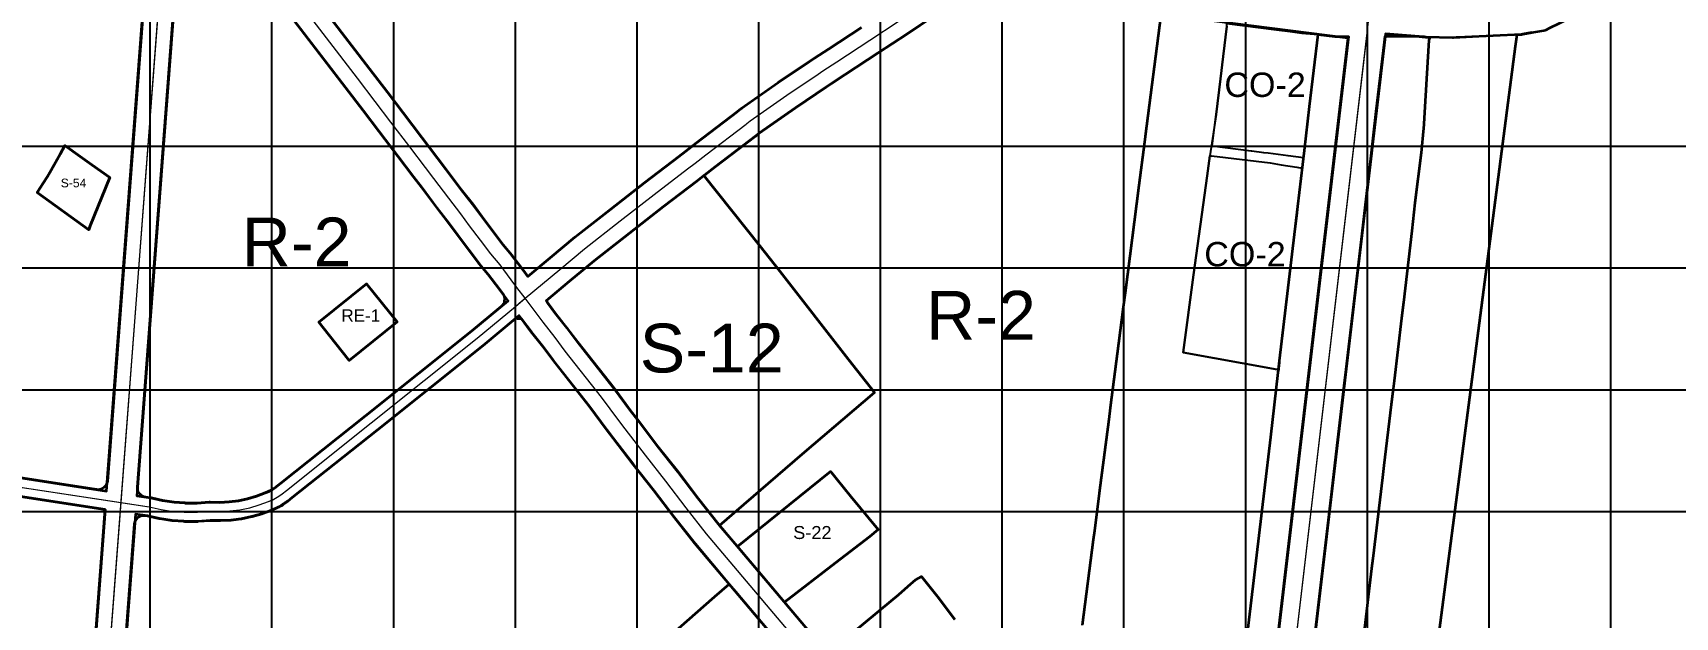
# Model space of a CAD drawing. Header units: millimetres. Extents: x 464536 to 476893, y 870501 to 881610.
# Drawn here: x 467404 to 468753, y 874713 to 875193 of the extents above; entities that cross this region are included whole.
import ezdxf
from ezdxf.enums import TextEntityAlignment as Align

# ---------------------------------------------------------------- set-up
doc = ezdxf.new("R2010")
doc.units = ezdxf.units.MM
for name, color, linetype, lineweight in [('Center_1', 7, 'Continuous', 5), ('Land Use Code', 7, 'Continuous', 35), ('Mixed use', 30, 'Continuous', 35), ('Proposed Road Net work', 7, 'Continuous', 35), ('Recreational _ Environmental', 84, 'Continuous', 35), ('Services', 170, 'Continuous', 35), ('Urban Agriculture-', 90, 'Continuous', 35)]:
    doc.layers.add(name, color=color, linetype=linetype, lineweight=lineweight)
doc.layers.add('Commerce_ Business _ Trade', color=10, linetype='Continuous')
doc.layers.add('Grid1', color=7, linetype='Continuous')
doc.styles.add('Arial', font='arial.ttf')

msp = doc.modelspace()

# ---------------------------------------------------------------- linework, layer by layer
at = {"layer": 'Center_1'}
for points in [[(468338.5, 873812.6), (468355.6, 873957.5), (468418.1, 874496.9), (468508.1, 875263.4), (468569.7, 875800.9), (468575.1, 875846.3), (468658.6, 876548.8), (468816.4, 877901.2), (468829.9, 878009.8), (468852.7, 878215), (468863.4, 878307.3), (468873.2, 878383.8), (468885.1, 878491.3), (468895.2, 878573.2), (468896.9, 878586.6), (468907.2, 878673.6), (469113.1, 880420.4), (469144.9, 880701), (469219, 881312.4)], [(467415.7, 874013.8), (467534.6, 875578.5), (467534.8, 875581.8), (467535.4, 875589.8), (467536.8, 875607.6), (467537.2, 875613.5), (467543.9, 875700.5), (467545.5, 875713.9), (467552.8, 875775.2), (467560.9, 875842.3), (467565.5, 875878.9), (467576.8, 875967.2), (467579.5, 875987.6), (467585.6, 876037.3), (467587.3, 876055.1), (467595.1, 876119.1)], [(468031.9, 874693.4), (467957.1, 874781.8), (467940.3, 874803.1), (467923.7, 874824.9), (467906.9, 874846.2), (467890.3, 874868), (467884.9, 874874.9), (467870.8, 874893.9), (467840.9, 874931.8), (467832.7, 874942.8), (467822.8, 874955.4), (467814.6, 874966.5), (467807.9, 874975.3), (467801.3, 874984.1), (467796.6, 874990.4), (467787.5, 875002.5), (467779.9, 875011.5), (467771.4, 875022.8), (467762.4, 875034.7), (467755.2, 875044.4), (467745.3, 875057.2), (467733, 875073.5), (467726.1, 875082.5), (467713.3, 875099.5), (467697.7, 875119.8), (467684.9, 875136.7), (467670.3, 875155.8), (467517.6, 875354.9)], [(467803.2, 874971), (467808.1, 874975.1), (467836.5, 874998.8), (467856.7, 875015.6), (467886.1, 875038.6), (467913.9, 875060.4), (467941.5, 875081.3), (467947.8, 875086.1), (467956.4, 875092.9), (467989.7, 875118.2), (467990.1, 875118.6), (467993, 875120.8), (468023, 875141.9), (468048.7, 875159), (468052.7, 875161.8), (468064.1, 875169.3), (468091.1, 875187), (468114.6, 875202.4), (468158.4, 875232.1), (468162.2, 875234.8), (468166.1, 875237.7)], [(467358.5, 874825.4), (467499, 874803.9), (467508.9, 874801.7), (467518.8, 874800.2), (467527.8, 874799.6), (467528.9, 874799.5), (467538.9, 874799.5), (467549, 874800.3), (467557.2, 874800.1), (467565.4, 874800.5), (467573.6, 874801.5), (467581.7, 874803.2), (467589.6, 874805.5), (467597.2, 874808.3), (467601.1, 874810), (467604.8, 874812.1), (467608.3, 874814.6), (467611.9, 874817.4), (467681.6, 874872.8), (467768.7, 874942.3), (467800.1, 874968.4), (467808.1, 874975.1)]]:
    msp.add_lwpolyline(points, dxfattribs=at)
for points in [[(467476, 874807.4, 0), (467517.6, 875354.9, 0)], [(467808.1, 874975.1, 0), (467807.9, 874975.3, 0), (467801.3, 874984.1, 0), (467796.6, 874990.4, 0), (467787.5, 875002.5, 0), (467779.9, 875011.5, 0), (467771.4, 875022.8, 0), (467762.4, 875034.7, 0), (467755.2, 875044.4, 0), (467745.3, 875057.2, 0), (467733, 875073.5, 0), (467726.1, 875082.5, 0), (467713.3, 875099.5, 0), (467697.7, 875119.8, 0), (467684.9, 875136.7, 0), (467670.3, 875155.8, 0), (467517.6, 875354.9, 0)], [(467808.1, 874975.1, 0), (467836.5, 874998.8, 0), (467856.7, 875015.6, 0), (467886.1, 875038.6, 0), (467913.9, 875060.4, 0), (467941.5, 875081.3, 0), (467947.8, 875086.1, 0), (467956.4, 875092.9, 0), (467989.7, 875118.2, 0), (467990.1, 875118.6, 0), (467993, 875120.8, 0), (468023, 875141.9, 0), (468048.7, 875159, 0), (468052.7, 875161.8, 0), (468064.1, 875169.3, 0), (468091.1, 875187, 0), (468114.6, 875202.4, 0), (468158.4, 875232.1, 0), (468161, 875234, 0)], [(468388.2, 874239, 0), (468418.1, 874496.9, 0), (468500, 875194.3, 0)], [(467476, 874807.4, 0), (467499, 874803.9, 0), (467508.9, 874801.7, 0), (467518.8, 874800.2, 0), (467527.8, 874799.6, 0), (467528.9, 874799.5, 0), (467538.9, 874799.5, 0), (467549, 874800.3, 0), (467557.2, 874800.1, 0), (467565.4, 874800.5, 0), (467573.6, 874801.5, 0), (467581.7, 874803.2, 0), (467589.6, 874805.5, 0), (467597.2, 874808.3, 0), (467600.1, 874809.5, 0), (467603, 874811, 0), (467605.7, 874812.7, 0), (467608.3, 874814.6, 0), (467611.9, 874817.4, 0), (467681.6, 874872.8, 0), (467768.7, 874942.3, 0), (467800.1, 874968.4, 0), (467803.2, 874971, 0), (467808.1, 874975.1, 0)], [(468388.2, 874239, 0), (468031.9, 874693.4, 0), (467957.1, 874781.8, 0), (467940.3, 874803.1, 0), (467923.7, 874824.9, 0), (467906.9, 874846.2, 0), (467890.3, 874868, 0), (467884.9, 874874.9, 0), (467870.8, 874893.9, 0), (467840.9, 874931.8, 0), (467832.7, 874942.8, 0), (467822.8, 874955.4, 0), (467814.6, 874966.5, 0), (467808.1, 874975.1, 0)], [(467024.4, 874876.6, 0), (467358.5, 874825.4, 0), (467476, 874807.4, 0)], [(467415.7, 874013.8, 0), (467476, 874807.4, 0)]]:
    msp.add_polyline3d(points, dxfattribs=at)
at = {"layer": 'Commerce_ Business _ Trade'}
for points in [[(468265.7, 874706.7), (468274.7, 874776.7), (468275.7, 874784.2), (468279.7, 874815.2), (468280.5, 874821.3), (468287.5, 874875.7), (468288.7, 874885.2), (468295.6, 874938), (468299.4, 874967.9), (468300.9, 874979.5), (468312.3, 875067.8), (468316.9, 875103.4), (468317.5, 875107.9), (468330.4, 875207.5)], [(468384.4, 875198.6), (468381.4, 875173.7), (468379.2, 875155.3), (468375.6, 875126.1), (468370.6, 875092), (468370.4, 875092.1), (468368.2, 875075.7), (468357.2, 874994.3), (468348.7, 874930.6), (468422.8, 874917.2), (468427.1, 874916.5), (468426.8, 874914.2), (468420.6, 874861), (468416.7, 874830.8), (468416.5, 874829.2), (468415.4, 874817.2), (468400.5, 874690.3)], [(468497, 874699.6), (468503.4, 874753.3), (468504.4, 874761.5), (468512.4, 874828.1), (468513.6, 874837.9), (468519.6, 874887.8), (468520.9, 874898.6), (468521.9, 874907.3), (468528.1, 874958.8), (468529.6, 874971.8), (468536.6, 875030.5), (468539, 875053.5), (468544.1, 875094.6), (468546, 875114.9), (468546.3, 875117.8), (468546.4, 875118.3), (468547.2, 875132.3), (468549.4, 875169.1), (468550.4, 875187), (468550.4, 875187), (468551.2, 875189.5), (468570, 875188.9), (468570.2, 875188.9), (468570.6, 875188.9), (468622.9, 875191.6), (468621.7, 875182), (468552.2, 874647.9)]]:
    msp.add_lwpolyline(points, dxfattribs=at)
for points in [[(468436.4, 875194.1), (468446, 875192.9), (468459.4, 875191.8), (468458.4, 875183.4), (468452.4, 875132.6), (468448.2, 875096.4), (468447.4, 875090.4), (468434.8, 875092), (468418.5, 875094.2), (468415, 875094.6), (468405, 875095.9), (468404.4, 875096), (468372.5, 875100.1), (468372.8, 875102.6), (468375.6, 875126.1), (468379.2, 875155.3), (468381.4, 875173.7), (468384.4, 875198.6), (468384.6, 875200.6), (468384.6, 875200.6), (468425.4, 875195.5)], [(468437.7, 875006.8), (468427.9, 874923.7), (468427.7, 874921.9), (468427.6, 874921), (468427.1, 874916.5), (468422.8, 874917.2), (468348.7, 874930.6), (468357.2, 874994.3), (468368.2, 875075.7), (468370.4, 875092.1), (468370.6, 875092), (468371.8, 875091.8), (468371.8, 875092.2), (468420, 875086.3), (468429.1, 875084.8), (468442, 875082.7), (468446.3, 875082), (468446.5, 875082), (468445.8, 875075.8), (468443.1, 875053.3), (468441.9, 875042.8), (468440.1, 875027.5)]]:
    msp.add_lwpolyline(points, close=True, dxfattribs=at)
at = {"layer": 'Grid1'}
for p, q in [((467500, 870600), (467500, 881600)), ((467600, 870600), (467600, 881600)), ((467700, 870600), (467700, 881600)), ((467800, 870600), (467800, 881600)), ((467900, 870600), (467900, 881600)), ((468000, 870600), (468000, 881600)), ((468100, 870600), (468100, 881600)), ((468200, 870600), (468200, 881600)), ((468300, 870600), (468300, 881600)), ((468400, 870600), (468400, 881600)), ((468500, 870600), (468500, 881600)), ((468600, 870600), (468600, 881600)), ((468700, 870600), (468700, 881600)), ((468700, 870600), (468700, 881600)), ((464700, 875100), (472600, 875100)), ((464700, 875000), (472600, 875000)), ((464700, 874900), (472600, 874900)), ((464700, 874800), (472600, 874800))]:
    msp.add_line(p, q, dxfattribs=at)
at = {"layer": 'Mixed use'}
for points in [[(468041.4, 874701.5), (468021, 874725.6), (468062.9, 874757.9), (468091.1, 874779.7), (468098.1, 874785.2), (468075.6, 874812.3), (468064.1, 874826.5), (468059.6, 874832), (468059, 874833), (467982.4, 874771.3), (467967.6, 874788.7), (468035.7, 874847.1), (468094.9, 874897.8), (468073.8, 874925), (468017.3, 874997.3), (468000.8, 875018.1), (467954.9, 875075.8), (467955.4, 875076.2), (467964.1, 875083), (467997.3, 875108.3), (467997.7, 875108.6), (468000.4, 875110.7), (468030.1, 875131.6), (468055.6, 875148.7), (468059.6, 875151.4), (468071, 875158.8), (468098, 875176.6), (468121.5, 875192), (468165.4, 875221.7)], [(468330.4, 875207.5), (468317.5, 875107.9), (468316.9, 875103.4), (468312.3, 875067.8), (468300.9, 874979.5), (468299.4, 874967.9), (468295.6, 874938), (468288.7, 874885.2), (468287.5, 874875.7), (468280.5, 874821.3), (468279.7, 874815.2), (468275.7, 874784.2), (468274.7, 874776.7), (468265.7, 874706.7)], [(468161.1, 874711.3), (468146.7, 874730.3), (468133.6, 874746.7), (468128.6, 874743.9), (468122.3, 874738.4), (468114.7, 874731.8), (468100.6, 874720), (468064.9, 874690.3)]]:
    msp.add_lwpolyline(points, dxfattribs=at)
msp.add_lwpolyline([(467428.5, 874347.3), (467427.2, 874331), (467427.1, 874329), (467229.2, 874341.2), (467221, 874233), (467210.2, 874091.5), (467209.5, 874081.5), (467177.9, 874093.5), (467148.7, 874104.6), (467143, 874095.6), (467005.7, 874104), (467014.4, 874356.3), (467015, 874372.6), (467015.5, 874388), (467024.3, 874640.8), (467032.1, 874867.9), (467357.4, 874818), (467463, 874801.8), (467445.9, 874576.2), (467429.6, 874362.6)], close=True, dxfattribs=at)
for points in [[(467327.7, 875424.9, 0), (467474.9, 875460.8, 0), (467475.8, 875461.1, 0), (467476, 875461.2, 0), (467514.3, 875476.5, 0), (467505.1, 875355.8, 0), (467464.8, 874825.1, 0), (467464.6, 874823.9, 0), (467464.2, 874822.7, 0), (467463.6, 874821.5, 0), (467462.8, 874820.5, 0), (467461.9, 874819.7, 0), (467460.8, 874819, 0), (467459.7, 874818.4, 0), (467458.5, 874818.1, 0), (467457.2, 874818, 0), (467455.9, 874818.1, 0), (467359.7, 874832.8, 0)], [(468084.3, 875197.5, 0), (468057.2, 875179.7, 0), (468045.8, 875172.2, 0), (468041.7, 875169.4, 0), (468016, 875152.2, 0), (468015.8, 875152.1, 0), (467985.8, 875131, 0), (467985.4, 875130.7, 0), (467982.5, 875128.5, 0), (467982.1, 875128.2, 0), (467948.8, 875102.8, 0), (467940.1, 875096, 0), (467933.9, 875091.3, 0), (467906.3, 875070.3, 0), (467878.4, 875048.4, 0), (467849, 875025.4, 0), (467848.7, 875025.2, 0), (467828.5, 875008.4, 0), (467810.2, 874993.1, 0), (467806.6, 874997.9, 0), (467797.4, 875010, 0), (467797.1, 875010.5, 0), (467789.7, 875019.3, 0), (467781.4, 875030.3, 0), (467772.4, 875042.2, 0), (467765.3, 875051.9, 0), (467765.1, 875052.1, 0), (467755.3, 875064.8, 0), (467742.9, 875081.1, 0), (467736, 875090.1, 0), (467723.2, 875107, 0), (467707.7, 875127.3, 0), (467694.8, 875144.3, 0), (467680.2, 875163.4, 0), (467530.4, 875358.7, 0)], [(467575, 875259.5, 0), (467660.3, 875148.2, 0), (467674.9, 875129.2, 0), (467687.8, 875112.2, 0), (467703.3, 875091.9, 0), (467716.2, 875074.9, 0), (467723, 875066, 0), (467735.3, 875049.6, 0), (467735.4, 875049.6, 0), (467735.5, 875049.5, 0), (467745.3, 875036.9, 0), (467745.3, 875036.9, 0), (467752.4, 875027.2, 0), (467761.5, 875015.2, 0), (467770, 875004, 0), (467770.3, 875003.5, 0), (467777.7, 874994.7, 0), (467786.6, 874982.8, 0), (467789.9, 874978.4, 0), (467790.5, 874977.5, 0), (467790.8, 874976.4, 0), (467791.1, 874975.3, 0), (467791.1, 874974.2, 0), (467790.9, 874973.1, 0), (467790.8, 874971.9, 0), (467790.4, 874970.9, 0), (467789.8, 874970, 0), (467789.1, 874969.1, 0), (467788.4, 874968.4, 0), (467764, 874948.1, 0), (467764, 874948.1, 0), (467676.9, 874878.6, 0), (467607.2, 874823.3, 0), (467603.7, 874820.5, 0), (467603.3, 874820.2, 0), (467602.9, 874819.9, 0), (467602.6, 874819.6, 0), (467602.2, 874819.4, 0), (467601.8, 874819.1, 0), (467601.4, 874818.9, 0), (467601.1, 874818.6, 0), (467600.7, 874818.4, 0), (467600.3, 874818.1, 0), (467599.9, 874817.9, 0), (467599.5, 874817.7, 0), (467599.3, 874817.5, 0), (467594.5, 874815.3, 0), (467587.3, 874812.6, 0), (467579.9, 874810.5, 0), (467572.4, 874808.9, 0), (467564.8, 874808, 0), (467557.1, 874807.6, 0), (467549.2, 874807.8, 0), (467549, 874807.8, 0), (467548.4, 874807.8, 0), (467538.6, 874807, 0), (467529.1, 874807, 0), (467528.3, 874807.1, 0), (467519.6, 874807.7, 0), (467510.2, 874809.1, 0), (467500.7, 874811.2, 0), (467500.4, 874811.3, 0), (467500.2, 874811.3, 0), (467496, 874811.9, 0), (467494.8, 874812.2, 0), (467493.6, 874812.7, 0), (467492.5, 874813.4, 0), (467491.6, 874814.3, 0), (467490.8, 874815.3, 0), (467490.1, 874816.4, 0), (467489.7, 874817.6, 0), (467489.5, 874818.9, 0), (467489.5, 874820.1, 0), (467526, 875301.2, 0)], [(467438.5, 874149.6, 0), (467487.2, 874789.8, 0), (467487.4, 874791.1, 0), (467487.8, 874792.3, 0), (467488.4, 874793.4, 0), (467489.2, 874794.4, 0), (467490.1, 874795.3, 0), (467491.1, 874796, 0), (467492.3, 874796.5, 0), (467493.5, 874796.8, 0), (467494.8, 874796.9, 0), (467497.7, 874796.5, 0), (467507.2, 874794.4, 0), (467507.6, 874794.3, 0), (467507.8, 874794.3, 0), (467517.7, 874792.8, 0), (467518.3, 874792.7, 0), (467527.2, 874792.1, 0), (467528.3, 874792, 0), (467528.9, 874792, 0), (467539, 874792, 0), (467539.5, 874792.1, 0), (467549.2, 874792.8, 0), (467557, 874792.6, 0), (467557.2, 874792.6, 0), (467557.6, 874792.6, 0), (467565.8, 874793, 0), (467566.4, 874793.1, 0), (467574.6, 874794.1, 0), (467574.9, 874794.2, 0), (467575.1, 874794.2, 0), (467583.2, 874795.9, 0), (467583.8, 874796, 0), (467591.7, 874798.3, 0), (467592.2, 874798.4, 0), (467599.8, 874801.3, 0), (467600, 874801.3, 0), (467600, 874801.4, 0), (467600.4, 874801.5, 0), (467601, 874801.7, 0), (467601.6, 874802, 0), (467602.2, 874802.3, 0), (467602.8, 874802.5, 0), (467603.4, 874802.8, 0), (467604, 874803.1, 0), (467604.6, 874803.4, 0), (467605.2, 874803.7, 0), (467605.8, 874804, 0), (467606, 874804.1, 0), (467608, 874805, 0), (467608.6, 874805.3, 0), (467609.5, 874806, 0), (467613, 874808.7, 0), (467616.6, 874811.6, 0), (467686.3, 874866.9, 0), (467773.4, 874936.4, 0), (467773.5, 874936.5, 0), (467800.3, 874958.8, 0), (467801.8, 874958.6, 0), (467803.3, 874958.5, 0), (467804.8, 874958.6, 0), (467812.7, 874948, 0), (467813, 874947.7, 0), (467822.8, 874935.2, 0), (467830.9, 874924.3, 0), (467831.1, 874924, 0), (467860.9, 874886.4, 0), (467874.8, 874867.5, 0), (467875.1, 874867.2, 0), (467880.4, 874860.4, 0), (467896.9, 874838.6, 0), (467897, 874838.5, 0), (467897.1, 874838.4, 0), (467913.8, 874817.2, 0), (467913.8, 874817.2, 0), (467930.4, 874795.5, 0), (467930.4, 874795.4, 0), (467930.5, 874795.3, 0), (467947.3, 874774, 0), (467947.6, 874773.7, 0), (467975.6, 874740.5, 0), (467963.6, 874729.9, 0), (467859, 874638, 0)]]:
    msp.add_polyline3d(points, dxfattribs=at)
for points in [[(467407.1, 875062, 0), (467449.6, 875031.3, 0), (467450.7, 875034.7, 0), (467466.7, 875074.3, 0), (467451.9, 875084.8, 0), (467442.4, 875091.6, 0), (467429.9, 875100.5, 0), (467425.9, 875093.4, 0), (467421.2, 875084.8, 0), (467417.6, 875078.4, 0), (467415.6, 875075.2, 0), (467412, 875069.6, 0)], [(467646.8, 874945.1, 0), (467663.5, 874924.1, 0), (467703, 874955.8, 0), (467677.8, 874986.9, 0), (467638.6, 874955.4, 0)]]:
    msp.add_polyline3d(points, close=True, dxfattribs=at)
at = {"layer": 'Proposed Road Net work'}
for points in [[(467359.7, 874832.8, 0), (467464.2, 874816.8, 0), (467514.3, 875476.5, 0), (467475.9, 875461.1, 0), (467474.9, 875460.8, 0), (467327.7, 875424.9, 0)], [(467359.7, 874832.8, 0), (467464.2, 874816.8, 0), (467514.3, 875476.5, 0), (467475.9, 875461.1, 0), (467474.9, 875460.8, 0), (467327.7, 875424.9, 0)], [(467530.4, 875358.7, 0), (467680.2, 875163.4, 0), (467694.8, 875144.3, 0), (467707.7, 875127.3, 0), (467723.2, 875107, 0), (467736, 875090.1, 0), (467742.9, 875081.1, 0), (467755.3, 875064.8, 0), (467765.2, 875052, 0), (467772.4, 875042.2, 0), (467781.4, 875030.3, 0), (467789.7, 875019.3, 0), (467797.1, 875010.5, 0), (467797.4, 875010, 0), (467806.6, 874997.9, 0), (467810.2, 874993.1, 0), (467828.5, 875008.4, 0), (467848.8, 875025.3, 0), (467878.4, 875048.4, 0), (467906.3, 875070.3, 0), (467933.9, 875091.3, 0), (467940.1, 875096, 0), (467948.8, 875102.8, 0), (467982.1, 875128.2, 0), (467982.5, 875128.5, 0), (467985.6, 875130.9, 0), (468015.9, 875152.2, 0), (468041.7, 875169.4, 0), (468045.8, 875172.2, 0), (468057.2, 875179.7, 0), (468084.3, 875197.5, 0)], [(467530.4, 875358.7, 0), (467680.2, 875163.4, 0), (467694.8, 875144.3, 0), (467707.7, 875127.3, 0), (467723.2, 875107, 0), (467736, 875090.1, 0), (467742.9, 875081.1, 0), (467755.3, 875064.8, 0), (467765.2, 875052, 0), (467772.4, 875042.2, 0), (467781.4, 875030.3, 0), (467789.7, 875019.3, 0), (467797.1, 875010.5, 0), (467797.4, 875010, 0), (467806.6, 874997.9, 0), (467810.2, 874993.1, 0), (467828.5, 875008.4, 0), (467848.8, 875025.3, 0), (467878.4, 875048.4, 0), (467906.3, 875070.3, 0), (467933.9, 875091.3, 0), (467940.1, 875096, 0), (467948.8, 875102.8, 0), (467982.1, 875128.2, 0), (467982.5, 875128.5, 0), (467985.6, 875130.9, 0), (468015.9, 875152.2, 0), (468041.7, 875169.4, 0), (468045.8, 875172.2, 0), (468057.2, 875179.7, 0), (468084.3, 875197.5, 0)], [(468165.6, 875221.9, 0), (468121.5, 875192, 0), (468098, 875176.6, 0), (468071, 875158.8, 0), (468059.6, 875151.4, 0), (468055.6, 875148.7, 0), (468030.1, 875131.6, 0), (468000.4, 875110.7, 0), (467997.5, 875108.5, 0), (467964.1, 875083, 0), (467955.4, 875076.2, 0), (467949, 875071.4, 0), (467921.6, 875050.5, 0), (467893.8, 875028.7, 0), (467864.6, 875005.8, 0), (467844.5, 874989.2, 0), (467825.2, 874973.1, 0), (467832.7, 874963, 0), (467842.6, 874950.4, 0), (467850.9, 874939.4, 0), (467880.8, 874901.5, 0), (467894.8, 874882.5, 0), (467900.2, 874875.7, 0), (467916.8, 874853.8, 0), (467933.6, 874832.6, 0), (467950.2, 874810.7, 0), (467966.8, 874789.7, 0), (468041.4, 874701.5, 0)], [(468165.6, 875221.9, 0), (468121.5, 875192, 0), (468098, 875176.6, 0), (468071, 875158.8, 0), (468059.6, 875151.4, 0), (468055.6, 875148.7, 0), (468030.1, 875131.6, 0), (468000.4, 875110.7, 0), (467997.5, 875108.5, 0), (467964.1, 875083, 0), (467955.4, 875076.2, 0), (467949, 875071.4, 0), (467921.6, 875050.5, 0), (467893.8, 875028.7, 0), (467864.6, 875005.8, 0), (467844.5, 874989.2, 0), (467825.2, 874973.1, 0), (467832.7, 874963, 0), (467842.6, 874950.4, 0), (467850.9, 874939.4, 0), (467880.8, 874901.5, 0), (467894.8, 874882.5, 0), (467900.2, 874875.7, 0), (467916.8, 874853.8, 0), (467933.6, 874832.6, 0), (467950.2, 874810.7, 0), (467966.8, 874789.7, 0), (468041.4, 874701.5, 0)], [(468403.2, 874498.7, 0), (468484.2, 875188.7, 0), (468247.4, 875218.7, 0)], [(468403.2, 874498.7, 0), (468484.2, 875188.7, 0), (468247.4, 875218.7, 0)], [(468635.2, 875193.3, 0), (468627.6, 875191.9, 0), (468626.7, 875191.8, 0), (468580.1, 875189.4, 0), (468573, 875189.1, 0), (468570.6, 875188.9, 0), (468570.1, 875188.9, 0), (468548, 875189.6, 0), (468546.6, 875189.7, 0), (468542.5, 875190, 0), (468514.8, 875192.2, 0), (468433, 874495.2, 0)], [(468635.2, 875193.3, 0), (468627.6, 875191.9, 0), (468626.7, 875191.8, 0), (468580.1, 875189.4, 0), (468573, 875189.1, 0), (468570.6, 875188.9, 0), (468570.1, 875188.9, 0), (468548, 875189.6, 0), (468546.6, 875189.7, 0), (468542.5, 875190, 0), (468514.8, 875192.2, 0), (468433, 874495.2, 0)], [(468022.2, 874685.5, 0), (467947.5, 874773.8, 0), (467930.4, 874795.4, 0), (467913.8, 874817.2, 0), (467897, 874838.5, 0), (467880.4, 874860.4, 0), (467874.9, 874867.3, 0), (467860.9, 874886.4, 0), (467831, 874924.2, 0), (467822.8, 874935.2, 0), (467812.8, 874947.8, 0), (467804.5, 874959, 0), (467803, 874961, 0), (467773.5, 874936.4, 0), (467686.3, 874866.9, 0), (467616.6, 874811.6, 0), (467613, 874808.7, 0), (467612.5, 874808.3, 0), (467611.9, 874807.9, 0), (467611.4, 874807.5, 0), (467610.9, 874807.1, 0), (467610.3, 874806.8, 0), (467609.8, 874806.4, 0), (467609.2, 874806, 0), (467608.7, 874805.7, 0), (467608.1, 874805.3, 0), (467607.5, 874805, 0), (467607, 874804.6, 0), (467606.4, 874804.3, 0), (467605.8, 874804, 0), (467605.2, 874803.7, 0), (467604.6, 874803.4, 0), (467604, 874803.1, 0), (467603.4, 874802.8, 0), (467602.8, 874802.5, 0), (467602.2, 874802.3, 0), (467601.6, 874802, 0), (467601, 874801.7, 0), (467600.4, 874801.5, 0), (467599.8, 874801.3, 0), (467592.2, 874798.4, 0), (467591.7, 874798.3, 0), (467583.5, 874795.9, 0), (467575, 874794.2, 0), (467574.6, 874794.1, 0), (467566.1, 874793, 0), (467557.6, 874792.6, 0), (467557.1, 874792.6, 0), (467549.2, 874792.8, 0), (467539.2, 874792, 0), (467528.9, 874792, 0), (467528.3, 874792, 0), (467527.2, 874792.1, 0), (467518, 874792.8, 0), (467507.7, 874794.3, 0), (467507.2, 874794.4, 0), (467497.7, 874796.5, 0), (467487.8, 874798, 0), (467429.3, 874028, 0)], [(468022.2, 874685.5, 0), (467947.5, 874773.8, 0), (467930.4, 874795.4, 0), (467913.8, 874817.2, 0), (467897, 874838.5, 0), (467880.4, 874860.4, 0), (467874.9, 874867.3, 0), (467860.9, 874886.4, 0), (467831, 874924.2, 0), (467822.8, 874935.2, 0), (467812.8, 874947.8, 0), (467804.5, 874959, 0), (467803, 874961, 0), (467773.5, 874936.4, 0), (467686.3, 874866.9, 0), (467616.6, 874811.6, 0), (467613, 874808.7, 0), (467612.5, 874808.3, 0), (467611.9, 874807.9, 0), (467611.4, 874807.5, 0), (467610.9, 874807.1, 0), (467610.3, 874806.8, 0), (467609.8, 874806.4, 0), (467609.2, 874806, 0), (467608.7, 874805.7, 0), (467608.1, 874805.3, 0), (467607.5, 874805, 0), (467607, 874804.6, 0), (467606.4, 874804.3, 0), (467605.8, 874804, 0), (467605.2, 874803.7, 0), (467604.6, 874803.4, 0), (467604, 874803.1, 0), (467603.4, 874802.8, 0), (467602.8, 874802.5, 0), (467602.2, 874802.3, 0), (467601.6, 874802, 0), (467601, 874801.7, 0), (467600.4, 874801.5, 0), (467599.8, 874801.3, 0), (467592.2, 874798.4, 0), (467591.7, 874798.3, 0), (467583.5, 874795.9, 0), (467575, 874794.2, 0), (467574.6, 874794.1, 0), (467566.1, 874793, 0), (467557.6, 874792.6, 0), (467557.1, 874792.6, 0), (467549.2, 874792.8, 0), (467539.2, 874792, 0), (467528.9, 874792, 0), (467528.3, 874792, 0), (467527.2, 874792.1, 0), (467518, 874792.8, 0), (467507.7, 874794.3, 0), (467507.2, 874794.4, 0), (467497.7, 874796.5, 0), (467487.8, 874798, 0), (467429.3, 874028, 0)]]:
    msp.add_polyline3d(points, dxfattribs=at)
for points in [[(467660.3, 875148.2, 0), (467527.6, 875321.3, 0), (467488.9, 874813, 0), (467500.4, 874811.3, 0), (467510.2, 874809.1, 0), (467519.6, 874807.7, 0), (467528.3, 874807.1, 0), (467529.1, 874807, 0), (467538.6, 874807, 0), (467548.4, 874807.8, 0), (467549.1, 874807.8, 0), (467557.1, 874807.6, 0), (467564.8, 874808, 0), (467572.4, 874808.9, 0), (467579.9, 874810.5, 0), (467587.3, 874812.6, 0), (467594.5, 874815.3, 0), (467595.2, 874815.6, 0), (467596, 874815.9, 0), (467596.7, 874816.2, 0), (467597.3, 874816.5, 0), (467598.1, 874816.9, 0), (467598.9, 874817.3, 0), (467599.7, 874817.8, 0), (467600.5, 874818.2, 0), (467601.3, 874818.7, 0), (467602, 874819.2, 0), (467602.8, 874819.8, 0), (467603.5, 874820.3, 0), (467607.2, 874823.3, 0), (467676.9, 874878.6, 0), (467764, 874948.1, 0), (467794, 874973.1, 0), (467791.3, 874976.6, 0), (467786.6, 874982.8, 0), (467777.7, 874994.7, 0), (467770.3, 875003.5, 0), (467770, 875004, 0), (467761.5, 875015.2, 0), (467752.4, 875027.2, 0), (467745.3, 875036.9, 0), (467735.4, 875049.6, 0), (467723, 875066, 0), (467716.2, 875074.9, 0), (467703.3, 875091.9, 0), (467687.8, 875112.2, 0), (467674.9, 875129.2, 0)], [(467660.3, 875148.2, 0), (467527.6, 875321.3, 0), (467488.9, 874813, 0), (467500.4, 874811.3, 0), (467510.2, 874809.1, 0), (467519.6, 874807.7, 0), (467528.3, 874807.1, 0), (467529.1, 874807, 0), (467538.6, 874807, 0), (467548.4, 874807.8, 0), (467549.1, 874807.8, 0), (467557.1, 874807.6, 0), (467564.8, 874808, 0), (467572.4, 874808.9, 0), (467579.9, 874810.5, 0), (467587.3, 874812.6, 0), (467594.5, 874815.3, 0), (467595.2, 874815.6, 0), (467596, 874815.9, 0), (467596.7, 874816.2, 0), (467597.3, 874816.5, 0), (467598.1, 874816.9, 0), (467598.9, 874817.3, 0), (467599.7, 874817.8, 0), (467600.5, 874818.2, 0), (467601.3, 874818.7, 0), (467602, 874819.2, 0), (467602.8, 874819.8, 0), (467603.5, 874820.3, 0), (467607.2, 874823.3, 0), (467676.9, 874878.6, 0), (467764, 874948.1, 0), (467794, 874973.1, 0), (467791.3, 874976.6, 0), (467786.6, 874982.8, 0), (467777.7, 874994.7, 0), (467770.3, 875003.5, 0), (467770, 875004, 0), (467761.5, 875015.2, 0), (467752.4, 875027.2, 0), (467745.3, 875036.9, 0), (467735.4, 875049.6, 0), (467723, 875066, 0), (467716.2, 875074.9, 0), (467703.3, 875091.9, 0), (467687.8, 875112.2, 0), (467674.9, 875129.2, 0)], [(467463, 874801.8, 0), (467357.4, 874818, 0), (467032.1, 874867.9, 0), (467004, 874054.1, 0), (467404.3, 874029.5, 0)], [(467463, 874801.8, 0), (467357.4, 874818, 0), (467032.1, 874867.9, 0), (467004, 874054.1, 0), (467404.3, 874029.5, 0)]]:
    msp.add_polyline3d(points, close=True, dxfattribs=at)
at = {"layer": 'Recreational _ Environmental'}
for points in [[(468473.1, 875190), (468474, 875190), (468484.4, 875190), (468403.2, 874498.7), (468377.1, 874273.4), (468355.2, 874301.3), (468355.2, 874301.4), (468356.4, 874311.6), (468370.3, 874431.5), (468378.4, 874501.5), (468378.4, 874501.5), (468385.5, 874562), (468395.3, 874645.7), (468400.5, 874690.3), (468415.4, 874817.2), (468420.6, 874861), (468426.8, 874914.2), (468427.9, 874923.7), (468440.1, 875027.5), (468448.2, 875096.4), (468452.4, 875132.6), (468459.4, 875191.8)], [(467703, 874955.8), (467663.5, 874924.1), (467646.8, 874945.1), (467638.6, 874955.4), (467677.8, 874986.9)]]:
    msp.add_lwpolyline(points, close=True, dxfattribs=at)
msp.add_polyline3d([(468455.1, 874683.7, 0), (468470.1, 874811.5, 0), (468475.2, 874854.4, 0), (468481.4, 874907.9, 0), (468482.5, 874916.8, 0), (468495, 875023.5, 0), (468502.8, 875089.5, 0), (468507.3, 875128.4, 0), (468514, 875185.4, 0), (468514.6, 875190.2, 0), (468517.7, 875190.2, 0), (468527.4, 875190.3, 0), (468538.4, 875190.3, 0), (468538.7, 875190.3, 0), (468539.6, 875190.2, 0), (468539.8, 875190.2, 0), (468547.8, 875189.6, 0), (468548.2, 875189.6, 0), (468551.2, 875189.5, 0), (468550.4, 875187, 0), (468550.4, 875187, 0), (468549.4, 875169.1, 0), (468547.2, 875132.3, 0), (468546.4, 875118.3, 0), (468546.3, 875117.8, 0), (468546, 875114.9, 0), (468544.1, 875094.6, 0), (468539, 875053.5, 0), (468536.6, 875030.5, 0), (468529.6, 874971.8, 0), (468528.1, 874958.8, 0), (468521.9, 874907.3, 0), (468520.9, 874898.6, 0), (468519.6, 874887.8, 0), (468513.6, 874837.9, 0), (468512.4, 874828.1, 0), (468504.4, 874761.5, 0), (468503.4, 874753.3, 0), (468497, 874699.6, 0)], dxfattribs=at)
at = {"layer": 'Services'}
for points in [[(467450.7, 875034.7), (467449.6, 875031.3), (467407.1, 875062), (467412, 875069.6), (467415.6, 875075.2), (467417.6, 875078.4), (467421.2, 875084.8), (467425.9, 875093.4), (467429.9, 875100.5), (467442.4, 875091.6), (467451.9, 875084.8), (467466.7, 875074.3)], [(468062.9, 874757.9), (468021, 874725.6), (467982.4, 874771.3), (468059, 874833), (468059.6, 874832), (468064.1, 874826.5), (468075.6, 874812.3), (468098.1, 874785.2), (468091.1, 874779.7)], [(468068.4, 874626.5), (468052.2, 874612.8), (468044.2, 874606.1), (468011.9, 874579), (468049.3, 874533.1), (467983, 874480), (467859, 874638), (467963.6, 874729.9), (467975.6, 874740.5), (467980.9, 874734.4), (468022.2, 874685.5)]]:
    msp.add_lwpolyline(points, close=True, dxfattribs=at)
msp.add_lwpolyline([(468035.7, 874847.1), (467967.6, 874788.7), (467966.8, 874789.7), (467950.2, 874810.7), (467950.2, 874810.7), (467933.7, 874832.5), (467933.6, 874832.6), (467933.5, 874832.6), (467916.8, 874853.8), (467900.3, 874875.6), (467900.2, 874875.7), (467900.1, 874875.8), (467894.8, 874882.5), (467880.9, 874901.4), (467880.6, 874901.7), (467850.9, 874939.4), (467842.8, 874950.3), (467842.5, 874950.6), (467832.7, 874963), (467826.6, 874971.2, -0.075762), (467825.5, 874973.3), (467844.5, 874989.2), (467864.6, 875005.8), (467893.8, 875028.7), (467921.6, 875050.5), (467949, 875071.4), (467954.9, 875075.8), (468000.8, 875018.1), (468017.3, 874997.3), (468073.8, 874925), (468094.9, 874897.8)], format="xyb", close=True, dxfattribs=at)
msp.add_lwpolyline([(468064.9, 874690.3), (468100.6, 874720), (468114.7, 874731.8), (468122.3, 874738.4), (468128.6, 874743.9), (468133.6, 874746.7), (468146.7, 874730.3), (468161.1, 874711.3)], dxfattribs=at)
at = {"layer": 'Urban Agriculture-'}
msp.add_lwpolyline([(468552.2, 874647.9), (468621.7, 875182), (468622.9, 875191.6), (468626.7, 875191.8), (468627.6, 875191.9), (468627.6, 875191.9), (468635.2, 875193.3), (468644.9, 875195), (468646.1, 875195.3), (468646.9, 875195.6), (468649.9, 875197.1), (468657.9, 875201), (468677.4, 875210.5), (468697.7, 875220.4), (468702.1, 875221.6), (468708.5, 875223.2), (468709, 875223.3), (468717.7, 875226.1), (468724.5, 875228.1), (468736.6, 875228.5), (468751.8, 875226.1), (468772.8, 875222.9)], dxfattribs=at)

# ---------------------------------------------------------------- texts
at = {"layer": 'Land Use Code', "color": 7, "true_color": 0xffffff, "style": 'Arial'}
for s, height, p in [('CO-2', 20.04, (468415.9, 875134.4)), ('S-54', 7.13, (467437, 875064.1)), ('R-2', 40.08, (467620.2, 874989.3)), ('CO-2', 20.04, (468399.4, 874995.3)), ('R-2', 40.08, (468182.5, 874929.1)), ('RE-1', 10.02, (467673, 874953)), ('S-12', 40.08, (467961.3, 874902.2)), ('S-22', 10.67, (468044, 874774.3))]:
    msp.add_text(s, height=height, dxfattribs=at).set_placement(p, align=Align.BOTTOM_CENTER)

doc.saveas('drawing.dxf')
